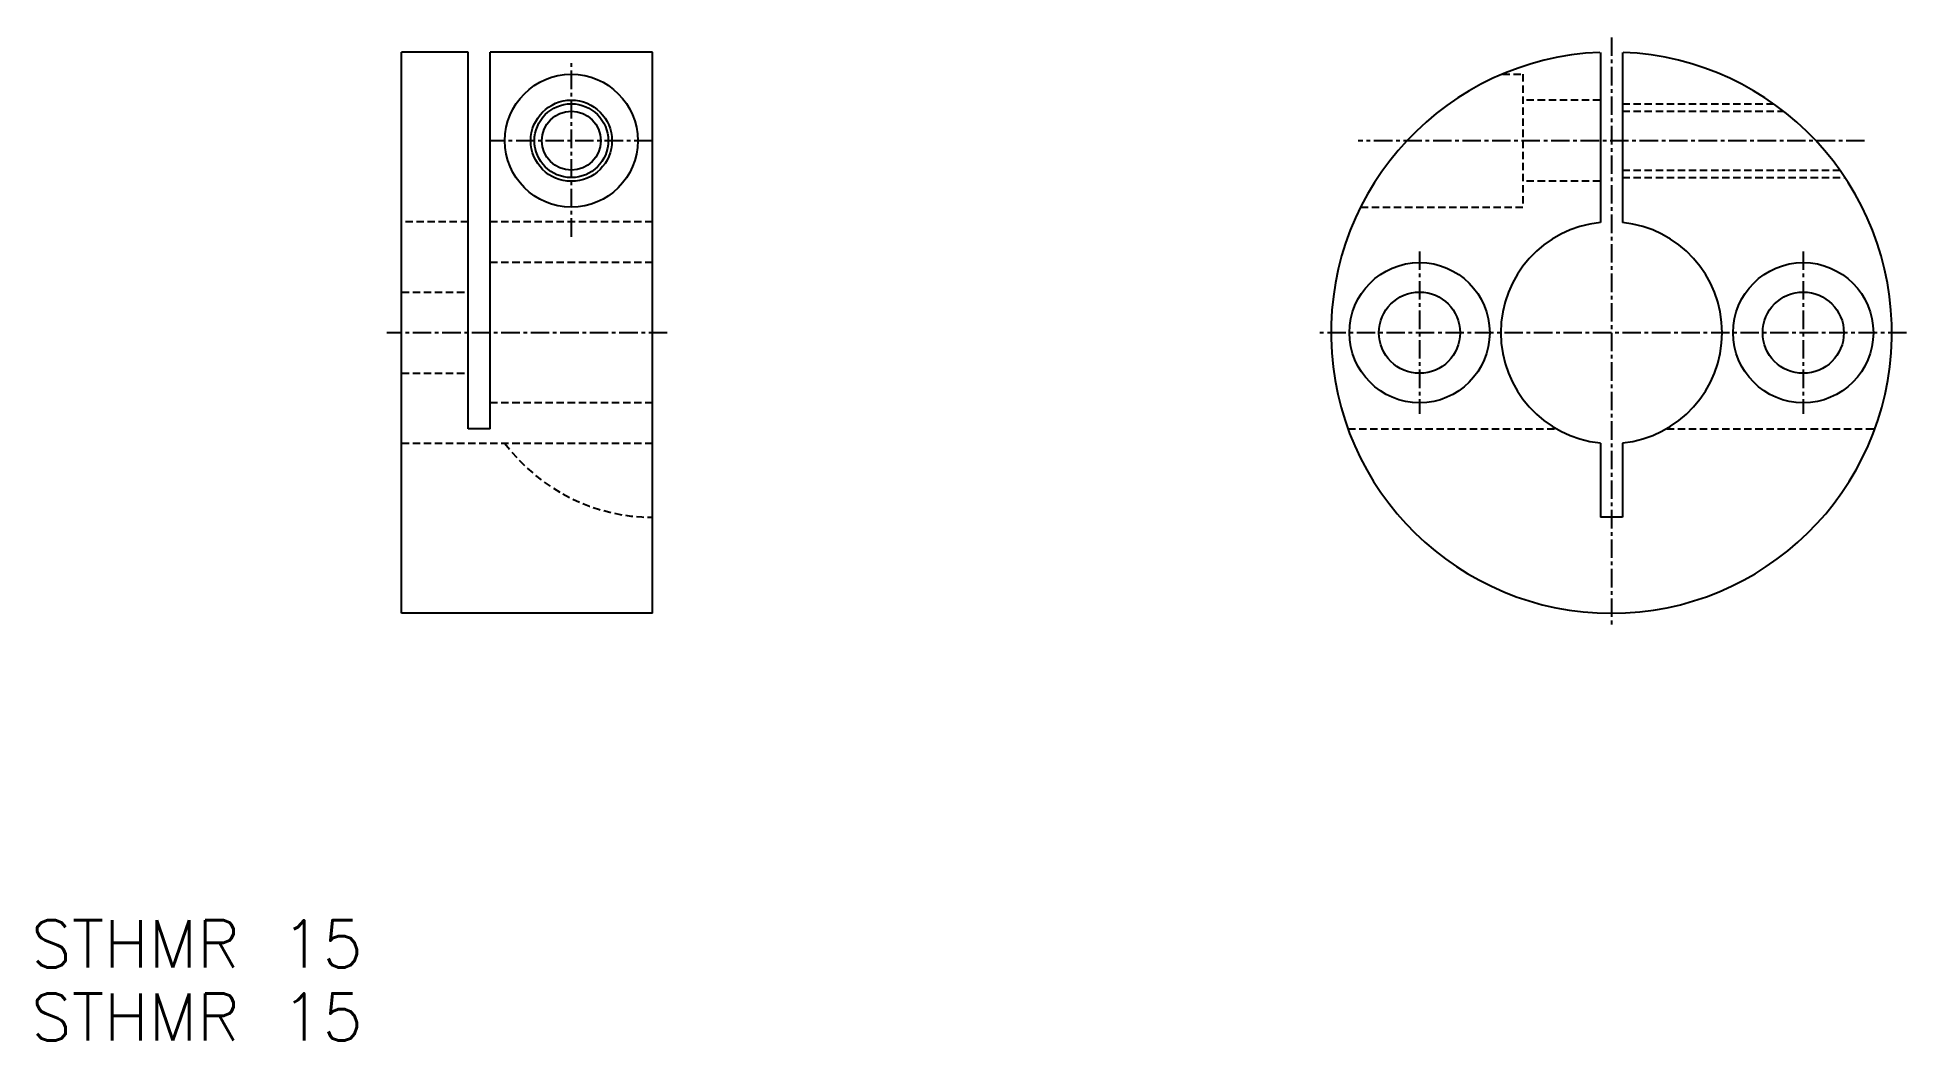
# Model space of a CAD drawing. Extents: x 105 to 232, y -161 to -93.
import ezdxf

# ---------------------------------------------------------------- set-up
doc = ezdxf.new("R2010")
doc.units = 0
doc.linetypes.add('CENTER', pattern=[2, 1.25, -0.25, 0.25, -0.25])
doc.linetypes.add('DASHED', pattern=[0.75, 0.5, -0.25])
doc.layers.get('0').update_dxf_attribs({"linetype": 'CONTINUOUS'})
doc.layers.add('CENTER', color=1, linetype='CENTER')
doc.styles.get("Standard").update_dxf_attribs({"font": 'txt.shx', "bigfont": 'bigfont.shx'})

msp = doc.modelspace()

# ---------------------------------------------------------------- linework, layer by layer
at = {"color": 7, "linetype": 'CONTINUOUS'}
for p, q in [((129.98, -131.81), (129.98, -93.81)), ((134.48, -93.81), (129.98, -93.81)), ((134.48, -119.31), (134.48, -93.81)), ((135.98, -119.31), (135.98, -93.81)), ((146.98, -93.81), (135.98, -93.81)), ((146.98, -131.81), (146.98, -93.81)), ((211.21, -93.83), (211.21, -105.35)), ((212.71, -93.83), (212.71, -105.35)), ((135.98, -119.31), (134.48, -119.31)), ((211.21, -120.28), (211.21, -125.31)), ((212.71, -120.28), (212.71, -125.31)), ((212.71, -125.31), (211.21, -125.31)), ((146.98, -131.81), (129.98, -131.81))]:
    msp.add_line(p, q, dxfattribs=at)
at = {"color": 3, "linetype": 'DASHED'}
for p, q in [((204.57, -95.31), (205.96, -95.31)), ((205.96, -95.31), (205.96, -104.31)), ((211.21, -97.06), (205.96, -97.06)), ((212.71, -97.31), (222.95, -97.31)), ((212.71, -97.81), (223.63, -97.81)), ((211.21, -102.56), (205.96, -102.56)), ((212.71, -101.81), (227.46, -101.81)), ((212.71, -102.31), (227.8, -102.31)), ((194.97, -104.31), (205.96, -104.31)), ((134.48, -105.31), (129.98, -105.31)), ((146.98, -105.31), (135.98, -105.31)), ((146.98, -108.06), (135.98, -108.06)), ((129.98, -110.06), (134.48, -110.06)), ((129.98, -115.56), (134.48, -115.56)), ((146.98, -117.56), (135.98, -117.56)), ((146.98, -120.31), (129.98, -120.31)), ((194.11, -119.31), (208.22, -119.31)), ((215.71, -119.31), (229.82, -119.31))]:
    msp.add_line(p, q, dxfattribs=at)
at = {"color": 7, "linetype": 'CONTINUOUS'}
for centre, radius in [((141.48, -99.81), 4.5), ((141.48, -99.81), 2.75), ((141.48, -99.81), 2), ((198.96, -112.81), 4.75), ((224.96, -112.81), 4.75), ((198.96, -112.81), 2.75), ((224.96, -112.81), 2.75)]:
    msp.add_circle(centre, radius, dxfattribs=at)
at = {"color": 3, "linetype": 'CONTINUOUS'}
msp.add_circle((141.48, -99.81), 2.5, dxfattribs=at)
at = {"color": 7, "linetype": 'CONTINUOUS'}
for radius, start, end in [(19, 92.388, 87.612), (7.5, 95.7392, 264.2608), (7.5, 275.7392, 84.2608)]:
    msp.add_arc((211.96, -112.81), radius, start, end, dxfattribs=at)
at = {"color": 3, "linetype": 'DASHED'}
msp.add_arc((146.98, -112.81), 12.5, 216.8699, 270, dxfattribs=at)
at = {"layer": 'CENTER', "color": 1, "linetype": 'CENTER'}
for p, q in [((211.96, -92.81), (211.96, -132.81)), ((141.48, -106.31), (141.48, -94.31)), ((146.98, -99.81), (135.98, -99.81)), ((229.12, -99.81), (194.81, -99.81)), ((198.96, -107.31), (198.96, -118.31)), ((224.96, -107.31), (224.96, -118.31)), ((147.98, -112.81), (128.98, -112.81)), ((231.96, -112.81), (191.96, -112.81))]:
    msp.add_line(p, q, dxfattribs=at)

# ---------------------------------------------------------------- texts
at = {"color": 7, "linetype": 'CONTINUOUS'}
for p in [(104.88, -155.8), (104.88, -160.75)]:
    msp.add_text('STHMR 15', height=3.2, dxfattribs=at).set_placement(p)

doc.saveas('drawing.dxf')
